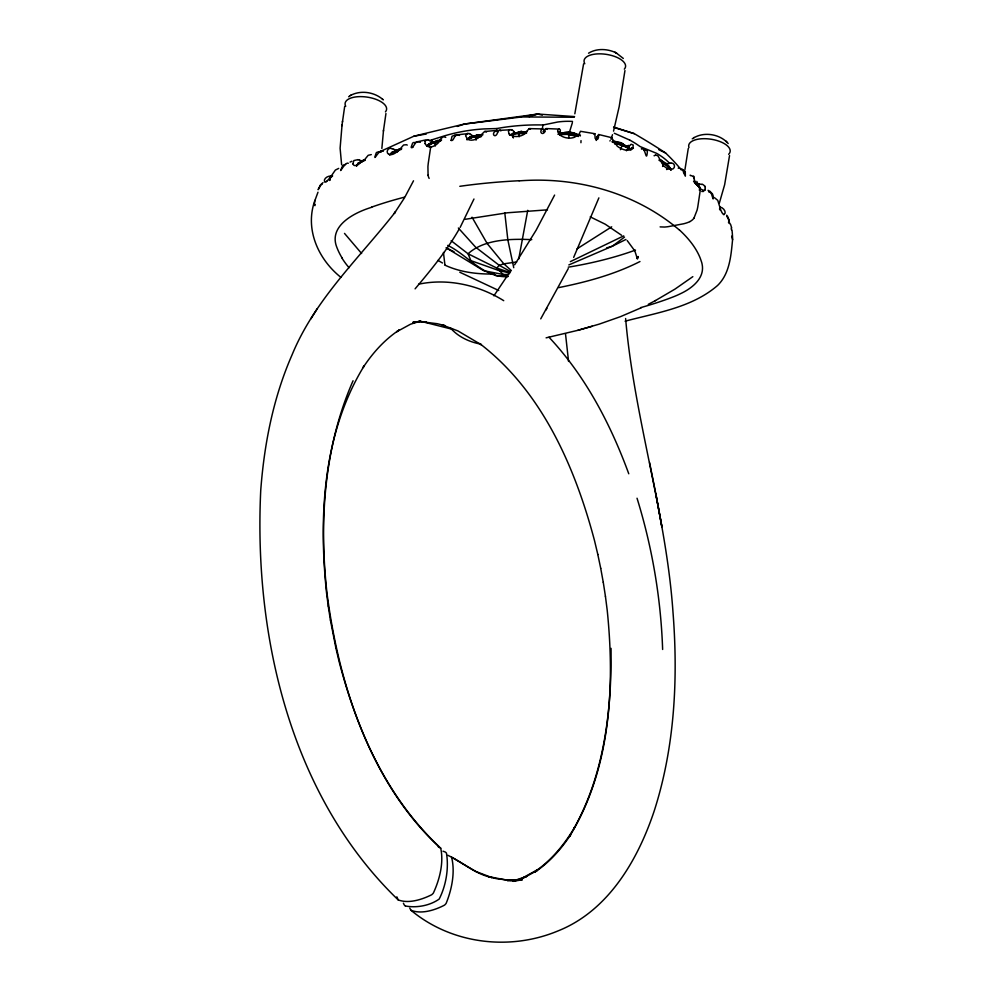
<?xml version="1.0" encoding="UTF-8"?>
<svg xmlns="http://www.w3.org/2000/svg" width="992" height="992" viewBox="0 0 992 992"><rect width="100%" height="100%" fill="white"/><g stroke="black" fill="none" stroke-linecap="round" stroke-linejoin="round"><path stroke-width="1.49" d="M381.858 148.465L383.532 130.138M329.642 180.445L329.865 178.709L329.53 180.408L329.766 179.329M568.627 137.789L569.743 132.172L580.394 135.222L559.426 133.089L560.691 134.168C566.568 130.175 572.868 132.99 578.41 135.929L578.324 136.549M700.154 190.042L699.186 189.968M700.141 190.204L700.141 190.204A84.419 60.264 -51 0 1 699.93 192.51L697.81 206.72A79.881 57.015 -51 0 1 697.078 210.155L694.003 218.029M596.254 140.455L596.8 137.02L598.635 134.701A7.403 0.818 -78 0 1 598.66 135.52L597.978 138.905L596.415 139.785L595.138 138.322L594.853 133.709L580.481 131.304L578.857 134.614L574.368 137.305A12.822 10.156 -1.6 0 1 568.776 138.161A13.392 10.627 -1.6 0 1 567.66 138.024A13.293 10.466 -1.2 0 1 563.109 136.822A11.991 9.35 -0.5 0 1 561.46 135.978C559.153 135.557 555.557 129.394 559.004 129.32M637.596 257.387L637.348 258.354L638.067 256.506L637.41 258.999L634.855 250.951L627.192 240.56M627.068 147.324L628.32 145.328M342.066 124.769L340.107 148.217L341.62 164.784M341.93 125.724L344.67 106.491M342.426 122.016L342.562 121.061M665.111 164.114L666.748 163.457M383.408 131.105L385.95 113.485M330.745 177.717L331.626 176.154L332.518 175.708L332.419 176.328M331.464 177.233L331.626 176.154M364.845 159.724L357.864 163.42L356.711 165.763L359.501 162.8L364.895 160.406M357.703 164.486L357.864 163.42L365.068 159.737M361.844 161.994L361.993 160.927L363.37 160.704M390.129 154.306L399.677 150.052L396.502 150.375L391.629 152.545L389.682 155.037M391.48 153.611L391.629 152.545L400.334 148.701L403.57 144.993L406.447 144.72A19.728 11.172 72.7 0 1 407.266 145.092M396.341 151.441L396.502 150.375L400.334 148.701L400.793 149.73M426.969 145.985L428.953 143.89L437.856 140.517L440.436 140.405M440.423 141.248L437.856 140.517L428.953 143.89L430.33 147.634M427.812 145.365L430.106 143.542M430.007 144.162L431.421 143.121M431.346 143.592L432.896 142.637M436.046 142.674L437.906 141.955L432.797 143.257M468.125 138.434L466.996 139.599L469.365 137.665L478.355 134.738L482.98 134.738M468.038 139.054L469.204 138.731L469.365 137.665L478.355 134.738L480.909 135.135L478.504 135.396M469.204 138.731L470.692 137.404M470.592 138.024L472.167 137.07M472.093 137.541L473.779 136.685M473.68 137.305L481.021 136.288M477.164 136.933L479.099 136.326M510.793 134.577L510.706 135.197L515.22 133.97L526.529 133.226L521.16 131.403L509.553 135.197M513.186 137.764L512.207 133.895L518.853 132.854L524.545 133.226M579.018 135.52L574.269 132.965L569.743 132.172L559.55 134.639L566.916 134.366L576.488 136.214L576.65 135.148M561.261 134.664L561.422 133.598M563.109 134.317L563.196 133.697M566.916 134.366L567.002 133.746M570.797 134.763L570.884 134.143M574.653 135.495L574.752 134.875M688.25 148.552L684.976 169.496M544.558 132.42L543.79 129.803A28.706 6.708 -88.3 0 0 543.17 128.935L529.182 128.613L525.028 133.213M583.594 63.872L574.827 113.795M624.948 70.568L619.206 106.516L613.527 131.155M630.726 149.184L620.88 142.712L614.842 142.972L614.68 144.051L616.764 143.505L612.188 142.067M631.83 148.874L630.974 149.953L625.667 146.742L616.764 143.505M620.471 144.993L618.673 143.976M624.005 146.146L620.57 144.373M625.667 146.742L624.104 145.526M627.192 147.56L625.741 146.27M628.63 147.386L626.448 150.784M729.542 155.57L724.631 184.76L719.287 203.298M662.904 163.134L663.003 162.514C656.977 160.506 671.696 166.991 670.766 169.992L670.865 169.372C668.757 164.66 663.797 161.572 659.258 159.625M665.793 164.66L661.701 160.506L659.63 160.084M667.046 165.416L665.892 164.04M668.124 166.358L667.12 164.945M666.748 169.57L669.017 167.474L668.224 165.738M694.747 182.875L698.914 186.806L700.352 190.439M697.066 185.318L697.227 184.252L693.544 181.176L700.129 187.872L700.426 189.968M698.083 185.975L696.062 183.619M698.914 186.806L698.182 185.355M699.546 187.798L698.988 186.335M699.968 188.939L699.645 187.178M432.413 142.612L433.64 142.377L433.479 143.307M470.059 133.97A41.106 21.142 88.4 0 1 471.944 135.247L472.8 137.318M514.451 133.399L513.72 131.576M560.108 131.204L560.269 133.126M560.083 134.156L560.232 133.3M542.19 129.53L542.984 125.029L557.752 122.004A74.797 69.725 21.7 0 1 572.533 121.421M527.732 210.329L518.742 258.974M314.65 201.153C304.78 229.512 318.407 259.42 340.851 277.314M315.047 200.161L317.973 192.225M356.562 166.073L356.785 165.304M572.421 122.586L569.334 132.593M611.37 138.384L612.486 134.714M432.686 143.493L437.559 141.434L437.856 140.517M726.615 215.227A7.403 6.448 -21.2 0 1 727.694 216.541L729.467 223.274L728.984 219.406L726.888 216.578M598.883 197.879L573.661 257.412M473.965 199.008L460.152 227.404M425.097 141.137L425.035 143.679M353.065 380.754C323.826 447.243 319.027 522.077 327.025 593.526C339.177 686.315 370.648 782.8 440.708 848.185C443.932 862.656 439.568 879.73 433.33 893.122A8.432 5.89 -48.8 0 1 431.656 894.759C421.922 899.62 408.605 903.91 398.176 899.893C290.445 796.055 253.716 635.636 260.735 490.395C264.194 444.032 273.284 397.643 292.045 354.9C314.762 299.497 359.29 258.118 395.498 211.829L394.258 213.466L404.55 197.743L413.515 180.792M545.178 129.382C544.72 136.375 537.912 133.362 542.302 128.476M620.434 149.68L622.406 144.696L620.88 142.712L612.461 141.286M554.602 195.077L536.114 230.218L514.625 264.814M704.977 189.77L705.275 187.885M568.255 268.596L540.739 318.854M545.984 309.975L546.902 308.363M459.098 229.226C446.784 250.716 430.999 269.948 415.09 288.846M594.072 134.466L594.853 133.709M317.229 308.698L310.843 318.878M493.904 295.814L508.586 273.904M498.009 131.068C496.025 140.43 489.688 133.114 496.732 130.597M330.249 177.952L330.832 177.097M330.286 177.382L335.37 170.066L338.706 168.404M662.582 166.47L664.541 163.035L663.003 162.514M364.498 159.824L368.181 155.31L371.293 154.591M441.229 138.248L438.861 141.199M400.371 148.701L397.135 152.111M382.329 151.069C378.535 149.259 372.05 164.97 376.241 152.867A7.403 4.836 72.4 0 1 377.295 152.136L380.11 151.987M412.771 147.101L416.119 142.104L424.898 140.095M427.044 145.514L427.899 144.745M348.651 96.77L349.878 95.84M692.242 138.843C702.919 131.204 719.696 133.684 728.19 143.53M666.562 169.372L669.017 167.474M624.501 237.113L612.399 246.165L568.85 264.926M545.625 128.724L547.038 129.27A32.042 7.452 -88.4 0 1 547.138 129.419M692.838 276.656L674.982 289.106L654.968 300.849M477.598 138.396L484.567 131.514L495.851 130.485M577.084 248.806L611.704 226.821M350.536 95.43C360.592 89.987 374.034 91.934 382.639 99.287M588.541 53.208C596.874 48 607.997 48.732 616.553 53.047L614.953 52.216M694.115 137.504L693.867 137.652M350.288 95.579L350.957 95.17M323.008 182.627L320.453 184.921L318.134 189.695L320.751 185.169A7.403 6.535 27 0 1 322.177 184.177M378.634 152.235L413.85 136.226A313.546 10.366 -12.1 0 1 464.516 124.025L537.825 114.043L574.566 116.585M611.667 137.876L617.198 146.084A12.09 8.68 38.8 0 0 618.81 147.25A13.466 9.771 38.8 0 0 623.063 149.358A13.566 9.932 39.1 0 0 623.906 149.668A12.859 9.399 39 0 0 629.635 149.941L631.011 149.358L620.88 142.712L619.058 142.612M689.874 221.563L690.172 221.414A8.655 6.175 -51 0 0 694.053 218.079M648.284 304.333L655.538 300.539M639.964 261.541C614.457 274.474 586.607 282.038 558.67 287.618M625.915 239.469L612.399 246.165L606.633 247.926M570.338 261.628L623.708 235.885M466.86 139.636L478.355 134.738L481.839 135.83M641.415 307.681L620.496 316.646L599.267 324.111L577.84 330.324L546.108 337.838M350.027 162.08L351.912 161.25M395.225 151.466L397.395 150.573M398.486 150.114L399.578 149.668M400.681 149.222L401.785 148.775M429.437 140.604L443.56 136.14A241.75 200.148 61.1 0 1 483.984 128.923L496.732 128.551A262.52 232.388 53.6 0 1 542.984 124.98M635.512 250.083L633.33 250.864A344.05 153.512 8.5 0 1 568.242 267.183M371.752 207.278C354.541 212.4 327.881 225.94 336.995 247.727A204.178 91.103 8.5 0 0 341.98 257.796M519.399 132.01L526.988 131.663L519.399 132.01L512.207 133.895M457.362 126.418L464.541 124.012A313.546 5.468 -7.6 0 0 521.594 116.944M529.12 116.61L537.825 114.043L542.302 115.146M396.23 151.23L397.358 150.92L395.87 150.127A40.957 27.416 79.6 0 0 393.254 149.073M577.84 330.324L592.212 326.281M513.162 880.921L526.628 876.444L522.313 878.118L537.714 869.575L535.308 871.348C551.825 859.94 564.746 844.08 574.852 826.882L573.798 828.717C604.45 774.169 611.729 709.95 611.047 648.346M511.19 129.729L498.703 130.411A7.403 3.038 86 0 0 497.996 131.043M513.236 881.02L518.841 879.768L513.273 880.648M413.676 322.561L420.546 321.048L410.477 324.235L396.726 331.725L399.156 330.014C384.524 339.723 372.608 353.04 363.022 367.648L364.163 365.862C322.97 432.958 318.655 515.753 326.467 592.187L328.253 606.162M509.938 129.493L508.4 131.266L509.094 133.945M558 134.379L559.649 134.019M625.084 321.197C656.716 312.79 692.069 307.582 717.576 285.473C729.876 273.532 731.042 255.254 732.617 239.221C732.53 236.344 732.344 233.157 732.022 230.119M468.931 133.536L456.233 134.912A7.403 3.695 82.3 0 0 455.402 135.569L453.071 139.674A1.414 0.93 -36.1 0 1 451 140.38M467.48 133.325L465.583 135.854L467.79 139.463M465.397 219.269L507.458 212.772L547.485 209.833M413.776 322.586L419.69 321.47L412.709 322.425L426.424 321.83L421.823 321.792L437.286 323.714L445.098 325.698L442.246 324.954L457.969 330.931L481.38 344.794L479.669 343.517C541.942 391.158 575 466.922 594.568 540.826L597.829 554.516M537.825 114.043L521.594 116.944L574.132 117.242M413.85 136.226L426.337 133.994M437.559 141.434L439.816 141.038M418.612 284.196C447.739 278.058 478.652 285.076 503.725 300.675M559.426 133.089L568.887 132.42M345.551 164.436L343.951 164.821A7.403 5.667 61.3 0 0 342.724 165.627C336.834 178.808 344.906 161.2 348.316 163.296M513.348 880.71L519.039 879.929L506.54 880.078L489.031 876.705L491.883 877.523C475.267 874.237 462.508 862.098 447.801 855.29M469.712 136.611L472.998 136.214M641.787 148.726C645.631 147.684 646.251 163.668 647.404 151.416A7.403 3.286 -66.8 0 0 646.883 150.573L644.639 150.102A28.334 12.611 -67.3 0 0 643.771 150.313M516.696 261.975L503.849 263.835L499.261 265.335L496.707 268.026L468.063 253.778L451.162 240.721M417.272 141.682L418.537 141.744A27.95 16.194 77.6 0 1 420.323 142.327M513.261 132.556L514.612 132.469M695.876 184.016L698.616 183.979A28.111 22.332 -57.8 0 1 699.31 184.004M612.362 141.558L615.387 141.41L622.74 143.803L624.873 146.63M519.176 180.879C576.203 176.415 635.55 192.572 679.421 230.057M456.915 134.701L458.354 134.912A28.904 14.384 81.8 0 1 459.507 135.445M701.766 191.481L703.712 191.419M484.852 131.452L486.03 131.688M331.13 176.092C328.116 175.584 323.008 178.61 324.644 181.995A12.822 3.174 -61.6 0 0 326.393 181.66M499.261 130.212L500.439 130.46M529.182 128.613L529.988 128.861M436.145 142.054L434.496 142.079L435.327 145.948M655.687 154.988L657.932 155.868L663.276 165.404A11.458 6.969 59.5 0 0 664.144 166.197A11.867 7.415 60.1 0 0 671.584 169.297C675.75 169.049 675.341 162.614 671.038 163.085M493.991 274.015C477.164 274.288 459.941 272.23 444.59 264.988M508.76 274.474L503.242 274.486L483.674 270.704L446.09 247.752L454.076 251.819M680.934 169.706L684.505 170.661A7.403 4.749 -56.3 0 1 685.274 171.666M543.058 131.502L544.695 131.514M659.147 160.456L661.701 160.506L661.59 161.46L659.593 160.406M545.96 128.538L558.335 129.072M477.251 136.313L475.503 136.239L476.098 140.132M428.953 143.89L431.47 144.014M469.365 137.665L470.902 137.752M558.62 131.986L560.443 132.097M479.037 136.797L480.934 136.908M723.949 214.607C727.334 212.648 723.106 207.13 719.981 207.13M427.726 139.636L433.64 142.377M507.792 276.681C483.24 277.896 468.013 255.254 447.739 245.384M699.658 184.041L702.014 184.487M531.774 239.655C511.016 238.688 484.084 239.109 468.063 253.778L470.853 260.623L498.12 270.27L509.814 273.06M358.038 159.638L353.859 160.543L352.854 164.027M690.06 175.249L690.792 175.373M616.664 144.125L618.599 144.435M391.79 148.552C388.157 146.94 385.293 152.371 388.715 154.306M660.114 226.895L664.578 227.044A70.444 50.282 -51 0 0 668.1 226.672L683.538 223.795A51.175 36.518 -51 0 0 685.112 223.374A28.198 20.125 -51 0 0 689.874 221.625M452.774 329.394L420.881 321.334M480.55 344.075C469.142 341.942 457.944 336.734 450.318 327.782M454.758 135.259L452.005 136.276L451.174 140.232M523.193 131.837L521.16 131.403L518.853 132.854L519.2 136.772M596.8 137.02L598.536 137.392M708.536 191.741L711.636 193.08A7.403 5.729 -42.7 0 1 712.603 194.209L713.409 196.701M443.027 851.198L445.234 852.016A8.432 6.026 -51 0 1 446.45 853.157C448.967 868.074 446.115 885.534 439.171 899.074C429.908 905.684 416.442 908.126 405.406 905.981M598.523 134.466L612.2 137.789M415.983 142.501L413.503 142.55A7.403 4.278 77.3 0 0 412.56 143.27L411.172 147.163A1.414 0.818 -44.4 0 0 412.846 147.2M666.587 165.738L669.178 166.408M613.862 127.472L634.322 133.66L643.114 138.868A132.134 12.884 27.3 0 1 665.657 153.016M438.266 846.821L440.708 848.185M613.564 127.038L634.322 133.66M509.838 272.478L496.707 268.026L503.242 274.486L508.003 276.346L495.901 275.64L492.23 272.936M614.284 133.238L629.647 140.046M714.562 197.743L717.749 200.359L720.39 208.878A11.867 3.199 79.8 0 0 723.577 214.421A11.458 3.038 78.5 0 0 723.937 214.582M708.065 190.315L710.024 191.357A7.403 5.741 -44.4 0 1 710.991 192.498L713.099 198.933L713.434 196.838M627.242 145.936L629.374 146.766M627.279 146.94L628.717 147.498M631.458 147.61L633.404 148.403M590.228 216.851L605.256 224.217L621.575 235.265M498.74 290.507L459.792 272.23M658.8 149.705L665.632 153.016A131.626 26.462 33.1 0 1 680.066 168.392M616.032 52.774L623.323 58.454M445.755 137.392L443.858 136.747A8.209 3.943 -86 0 0 442.048 137.826M510.62 271.647L499.261 265.335L475.652 247.219L458.341 227.999M665.148 163.816L667.281 165.044M437.98 260.4L442.494 263.004M452.29 857.572L475.714 871.435L491.424 877.424L488.585 876.668L496.384 878.652L511.847 880.574L507.247 880.536L522.362 879.755L513.124 881.33L523.206 878.131L536.957 870.641L534.514 872.352C549.159 862.643 561.063 849.338 570.648 834.718L569.507 836.504C610.7 769.408 615.028 686.613 607.203 610.179L605.418 596.204M728.426 222.22L730.596 224.452L731.724 228.036M409.758 908.151L410.961 910.259C451.546 944.111 509.64 951.092 557.95 930.942C608.307 910.929 637.868 860.014 654.236 810.861C674.783 746.914 678.193 678.689 672.985 612.126C666.078 512.901 634.099 417.471 625.617 318.519M431.594 146.791L430.85 146.593A84.407 45.57 79.9 0 0 430.404 148.899L428.284 163.122A79.868 43.115 79.9 0 0 427.924 166.631L428.073 175.2M511.364 270.593L503.849 263.835L487.196 243.573L472.031 217.198M725.921 141.075L726.838 141.968M382.342 99.014L383.259 99.894M410.961 910.259C421.352 914.463 434.831 910.197 444.478 905.15A8.432 6.15 -53.2 0 0 446.09 903.464C451.881 889.402 455.378 871.732 451.521 856.952M438.625 846.387C386.421 797.642 356.872 729.591 339.103 661.54L335.854 647.85M549.022 337.255C585.454 376.03 610.564 424.13 628.767 473.779M361.621 253.518L344.509 233.405M398.176 899.893L396.837 896.818M512.046 134.962L513.509 137.665M431.842 140.157L433.194 142.898M682.856 170.091L683.6 172.521M685.286 171.666L685.348 176.167L683.624 172.67M719.535 209.052L719.894 209.882L719.622 208.432M694.053 178.771L695.169 181.821M731.65 236.146L732.592 239.667M403.397 903.191L404.19 904.828A8.432 6.026 -51 0 0 405.406 905.981M670.865 169.372L671.1 170.054M637.025 498.22L637.261 498.951C652.29 547.708 660.895 598.461 662.631 649.462M513.744 267.704L507.842 239.841L504.792 212.834M597.779 554.33L600.718 568.342M335.891 648.049L330.41 620.074M649.562 462.532L655.886 494.128M600.706 568.267L603.26 582.292M603.26 582.242L605.442 596.366M328.228 606L330.423 620.124M444.875 264.554L443.449 252.464M568.565 361.435L565.514 333.92M496.732 128.551L496.992 131.564M371.529 207.154A398.958 178.014 8.5 0 1 404.265 197.222M459.817 186.31A398.958 178.014 8.5 0 1 519.064 180.742M349.06 267.704A176.092 78.566 8.5 0 1 341.818 257.808M640.609 307.632A395.064 176.278 8.5 0 0 651.57 304.395A379.787 169.458 8.5 0 0 670.096 298.096L673.952 296.608A137.603 61.392 8.5 0 0 680.289 293.793C691.697 288.511 705.114 278.306 702.088 264.058A112.84 50.344 8.5 0 0 701.542 261.95L700.278 258.304A185.752 82.882 8.5 0 0 679.52 230.045M629.66 140.021A138.719 115.766 -25 0 1 636.343 143.989L640.2 146.605L656.58 153.326A114.514 78.492 -34.8 0 1 669.55 163.196M688.981 147.622A20.956 9.35 8.5 0 1 711.686 139.326A20.956 9.35 8.5 0 1 728.636 154.318M584.796 63.724A20.956 9.35 8.5 0 1 605.641 54.262A20.956 9.35 8.5 0 1 624.328 69.155M345.724 106.305A20.956 9.35 8.5 0 1 366.792 97.055A20.956 9.35 8.5 0 1 385.429 111.848M719.696 206.906A19.704 17.633 -39.1 0 1 720.043 207.006M702.175 184.227A8.432 6.436 -45 0 1 704.68 186.273M704.99 186.174A7.068 5.022 -16.8 0 1 705.188 187.277A7.688 4.563 20.3 0 1 705.324 187.897M705.2 190.142A10.689 4.948 56.4 0 1 700.129 188.567M731.228 228.16A9.064 1.761 81.1 0 1 731.451 229.772M654.05 155.732A39.01 16.703 -53.3 0 1 654.584 155.595M654.72 155.434A19.704 8.94 -56.9 0 1 655.563 155.273M669.972 163.221A19.666 12.884 -62.4 0 1 671.001 163.209M666.723 163.891A40.275 27.156 -68.7 0 1 669.575 163.395M690.692 175.658A8.432 5.53 -56.1 0 1 693.321 176.737M693.47 176.105A7.068 4.204 -80.4 0 1 694.326 177.035M693.768 177.816A7.688 2.071 76.8 0 1 694.09 178.572M700.005 187.699A10.689 2.728 67.9 0 1 696.806 181.4M468.931 133.461A19.728 10.007 86.7 0 1 469.712 133.784M477.549 138.31A9.722 6.783 -33.4 0 1 467.864 139.364M486.03 131.576A19.741 8.01 82.1 0 1 486.601 131.862M512.145 130.002A40.647 18.774 -85.4 0 1 513.794 131.304M511.202 129.605A19.679 8.792 -89.1 0 1 511.86 129.902M509.826 134.639A9.66 6.56 -9.7 0 1 509.181 133.908M525.338 133.412A10.49 7.39 -17.7 0 1 510.111 134.428M529.988 128.638A19.766 5.555 85.9 0 1 530.435 128.923M530.546 128.588A40.511 10.664 82.2 0 1 530.658 128.687M559.488 129.059A38.242 10.552 -73.7 0 1 560.443 130.312M559.042 129.096A19.332 4.91 -78.6 0 1 559.376 129.27M580.283 135.978A18.935 0.794 -87 0 1 580.332 135.433M580.94 142.724A38.378 2.257 88.7 0 1 581.014 140.604M609.906 140.963A38.304 4.613 -61.8 0 1 610.192 140.616M610.973 139.24A19.108 2.877 -66.5 0 1 611.32 138.843M632.003 148.998A9.064 5.989 25 0 0 632.946 147.907L633.206 145.043L631.234 144.274A17.955 8.035 -75 0 0 630.825 144.46M628.345 146.27A39.767 18.377 -80 0 1 630.304 145.154M641.353 148.8A27.528 12.226 -67.1 0 1 641.787 148.713M545.178 129.344A7.403 1.724 -88 0 1 545.625 128.7M496.732 130.547A27.64 11.321 85.7 0 1 498.468 131.688M500.439 130.423A28.619 11.693 85.5 0 1 501.034 130.783M454.758 135.197A27.95 13.938 81.9 0 1 455.898 135.706M678.193 168.144A29.376 18.86 -56.7 0 1 678.838 168.132L682.074 169.099A7.403 4.749 -57.8 0 1 682.856 170.103M429.139 178.411A8.655 4.675 79.9 0 1 428.023 175.212M439.419 141.447A9.709 6.448 -44.9 0 1 431.247 146.866A9.709 6.448 -44.9 0 1 425.283 143.567M441.142 140.566A7.229 1.401 -61 0 1 441.576 139.922M396.986 151.788A9.722 5.332 -48.2 0 1 388.74 154.281M391.79 148.614A19.741 13.045 77.1 0 1 392.832 148.912M364.238 159.65A9.66 2.678 -50.3 0 1 363.456 160.58M363.06 160.183A10.49 3.968 -50.7 0 1 353.152 163.754M358.038 159.737A19.766 14.83 71.1 0 1 359.228 159.997M359.637 160.183A40.511 31.037 76.3 0 1 362.663 161.274M330.299 177.221A11.991 2.753 -60.8 0 1 329.294 178.535A13.293 3.199 -61.2 0 1 327 180.941M326.938 181.127A13.392 3.336 -61.8 0 1 326.467 181.474M331.142 176.229A18.935 17.075 48.1 0 1 331.874 176.241M314.935 200.334A12.09 2.145 -72.5 0 0 314.7 201.897A13.466 2.282 -72.9 0 0 314.538 204.761M314.638 204.984A13.566 2.207 -73.4 0 1 314.613 204.588M314.91 205.679A12.859 2.12 -73.2 0 1 314.774 204.637M382.329 151.007A27.64 18.079 72.9 0 1 383.321 151.255M380.11 151.962A28.619 18.749 73 0 1 381.114 152.247M425.072 141.112A7.229 4.414 28.4 0 1 425.878 140.579M425.568 140.219A8.209 4.7 64.7 0 1 427.775 139.897M661.862 526.653L655.873 494.066L661.838 526.628"/></g></svg>
